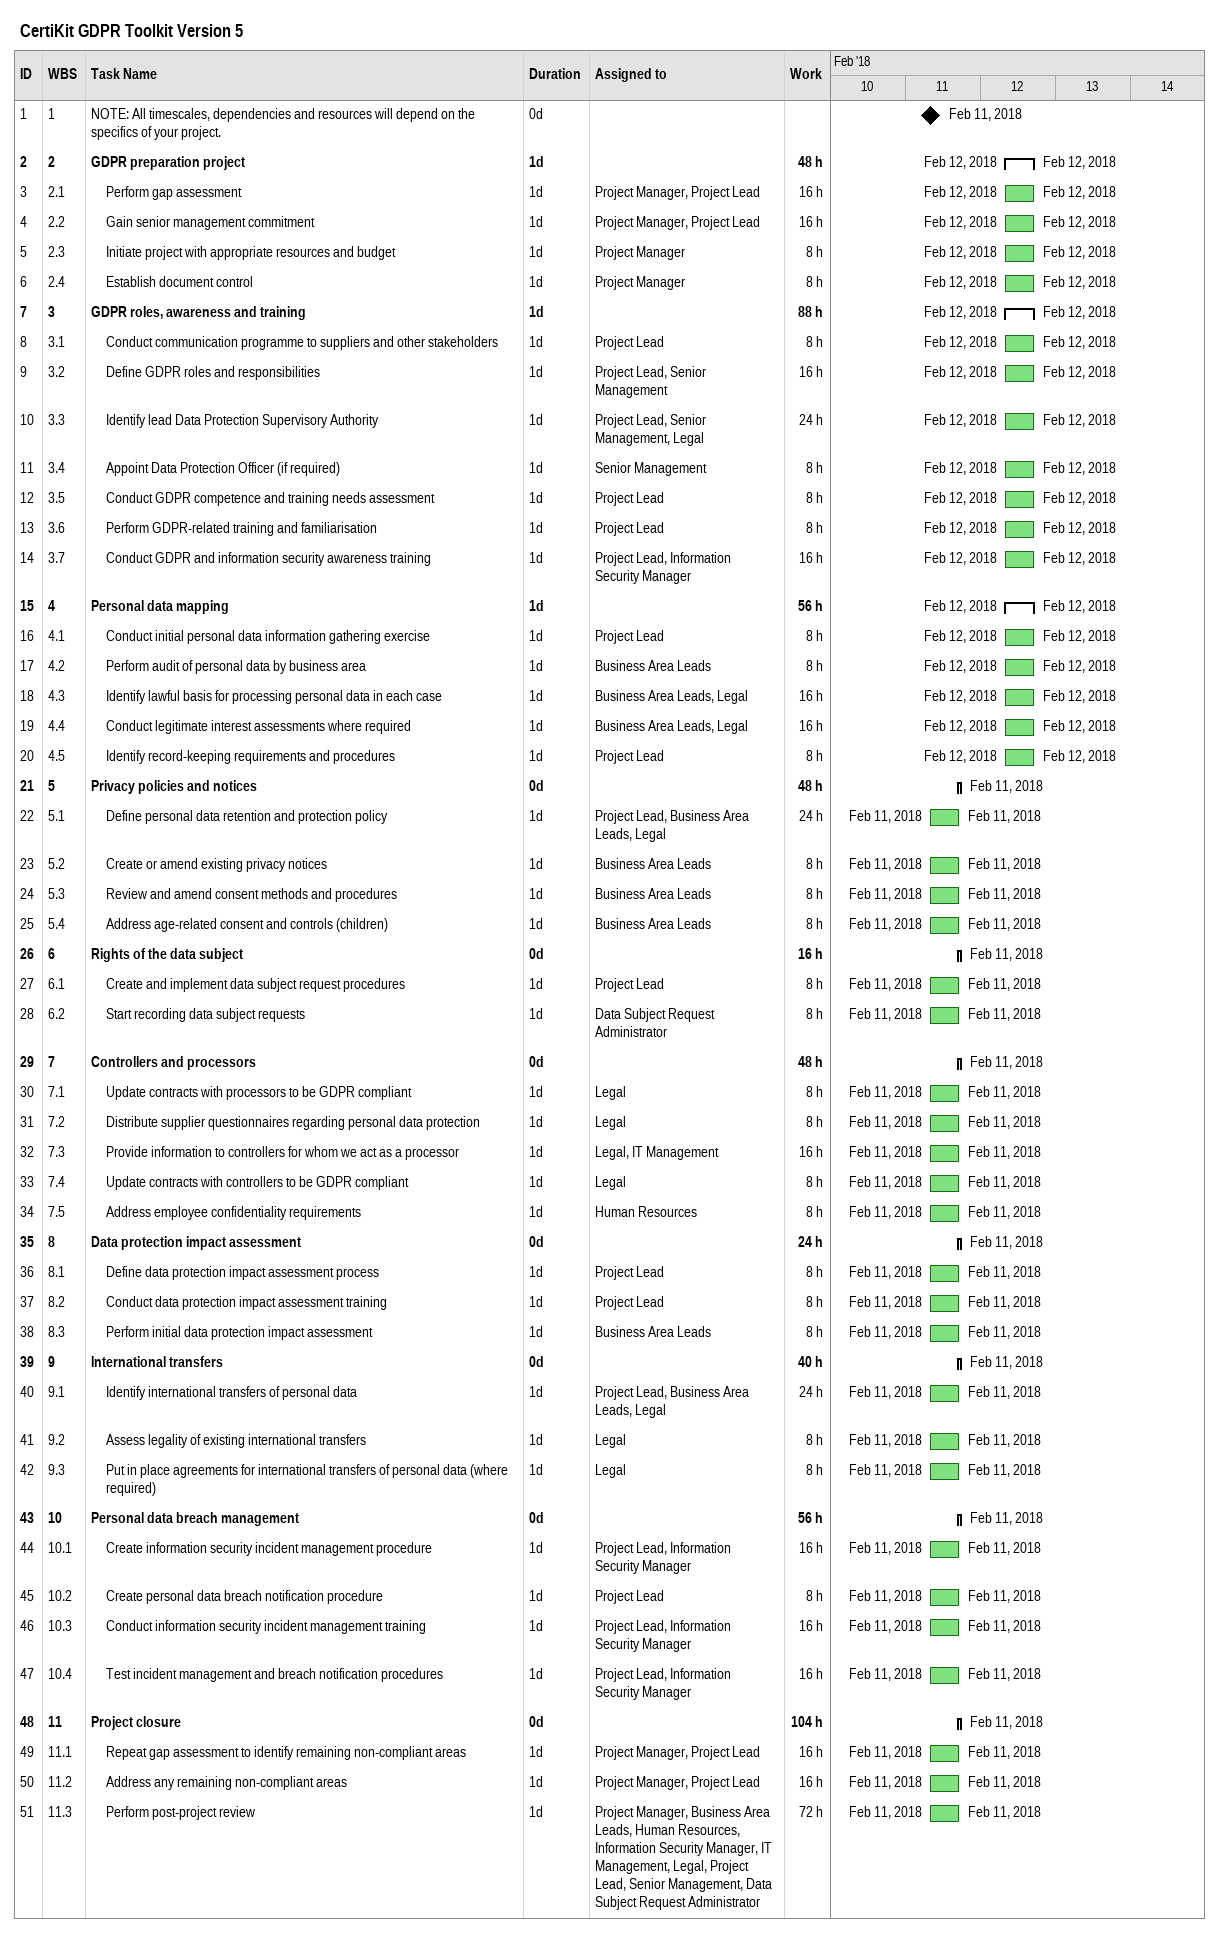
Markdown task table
CertiKit GDPR Toolkit Version 5

| ID | WBS | Task | Duration | Start | Finish | Resources | Work (h) |
|---|---|---|---|---|---|---|---|
| 1 | 1 | NOTE: All timescales, dependencies and resources will depend on the specifics of your project. | 0d | 2018-02-11 | 2018-02-11 |  |  |
| 2 | 2 | **GDPR preparation project** | 1d | 2018-02-12 | 2018-02-12 |  | 48 |
| 3 | 2.1 | Perform gap assessment | 1d | 2018-02-12 | 2018-02-12 | Project Manager, Project Lead | 16 |
| 4 | 2.2 | Gain senior management commitment | 1d | 2018-02-12 | 2018-02-12 | Project Manager, Project Lead | 16 |
| 5 | 2.3 | Initiate project with appropriate resources and budget | 1d | 2018-02-12 | 2018-02-12 | Project Manager | 8 |
| 6 | 2.4 | Establish document control | 1d | 2018-02-12 | 2018-02-12 | Project Manager | 8 |
| 7 | 3 | **GDPR roles, awareness and training** | 1d | 2018-02-12 | 2018-02-12 |  | 88 |
| 8 | 3.1 | Conduct communication programme to suppliers and other stakeholders | 1d | 2018-02-12 | 2018-02-12 | Project Lead | 8 |
| 9 | 3.2 | Define GDPR roles and responsibilities | 1d | 2018-02-12 | 2018-02-12 | Project Lead, Senior Management | 16 |
| 10 | 3.3 | Identify lead Data Protection Supervisory Authority | 1d | 2018-02-12 | 2018-02-12 | Project Lead, Senior Management, Legal | 24 |
| 11 | 3.4 | Appoint Data Protection Officer (if required) | 1d | 2018-02-12 | 2018-02-12 | Senior Management | 8 |
| 12 | 3.5 | Conduct GDPR competence and training needs assessment | 1d | 2018-02-12 | 2018-02-12 | Project Lead | 8 |
| 13 | 3.6 | Perform GDPR-related training and familiarisation | 1d | 2018-02-12 | 2018-02-12 | Project Lead | 8 |
| 14 | 3.7 | Conduct GDPR and information security awareness training | 1d | 2018-02-12 | 2018-02-12 | Project Lead, Information Security Manager | 16 |
| 15 | 4 | **Personal data mapping** | 1d | 2018-02-12 | 2018-02-12 |  | 56 |
| 16 | 4.1 | Conduct initial personal data information gathering exercise | 1d | 2018-02-12 | 2018-02-12 | Project Lead | 8 |
| 17 | 4.2 | Perform audit of personal data by business area | 1d | 2018-02-12 | 2018-02-12 | Business Area Leads | 8 |
| 18 | 4.3 | Identify lawful basis for processing personal data in each case | 1d | 2018-02-12 | 2018-02-12 | Business Area Leads, Legal | 16 |
| 19 | 4.4 | Conduct legitimate interest assessments where required | 1d | 2018-02-12 | 2018-02-12 | Business Area Leads, Legal | 16 |
| 20 | 4.5 | Identify record-keeping requirements and procedures | 1d | 2018-02-12 | 2018-02-12 | Project Lead | 8 |
| 21 | 5 | **Privacy policies and notices** | 0d | 2018-02-11 | 2018-02-11 |  | 48 |
| 22 | 5.1 | Define personal data retention and protection policy | 1d | 2018-02-11 | 2018-02-11 | Project Lead, Business Area Leads, Legal | 24 |
| 23 | 5.2 | Create or amend existing privacy notices | 1d | 2018-02-11 | 2018-02-11 | Business Area Leads | 8 |
| 24 | 5.3 | Review and amend consent methods and procedures | 1d | 2018-02-11 | 2018-02-11 | Business Area Leads | 8 |
| 25 | 5.4 | Address age-related consent and controls (children) | 1d | 2018-02-11 | 2018-02-11 | Business Area Leads | 8 |
| 26 | 6 | **Rights of the data subject** | 0d | 2018-02-11 | 2018-02-11 |  | 16 |
| 27 | 6.1 | Create and implement data subject request procedures | 1d | 2018-02-11 | 2018-02-11 | Project Lead | 8 |
| 28 | 6.2 | Start recording data subject requests | 1d | 2018-02-11 | 2018-02-11 | Data Subject Request Administrator | 8 |
| 29 | 7 | **Controllers and processors** | 0d | 2018-02-11 | 2018-02-11 |  | 48 |
| 30 | 7.1 | Update contracts with processors to be GDPR compliant | 1d | 2018-02-11 | 2018-02-11 | Legal | 8 |
| 31 | 7.2 | Distribute supplier questionnaires regarding personal data protection | 1d | 2018-02-11 | 2018-02-11 | Legal | 8 |
| 32 | 7.3 | Provide information to controllers for whom we act as a processor | 1d | 2018-02-11 | 2018-02-11 | Legal, IT Management | 16 |
| 33 | 7.4 | Update contracts with controllers to be GDPR compliant | 1d | 2018-02-11 | 2018-02-11 | Legal | 8 |
| 34 | 7.5 | Address employee confidentiality requirements | 1d | 2018-02-11 | 2018-02-11 | Human Resources | 8 |
| 35 | 8 | **Data protection impact assessment** | 0d | 2018-02-11 | 2018-02-11 |  | 24 |
| 36 | 8.1 | Define data protection impact assessment process | 1d | 2018-02-11 | 2018-02-11 | Project Lead | 8 |
| 37 | 8.2 | Conduct data protection impact assessment training | 1d | 2018-02-11 | 2018-02-11 | Project Lead | 8 |
| 38 | 8.3 | Perform initial data protection impact assessment | 1d | 2018-02-11 | 2018-02-11 | Business Area Leads | 8 |
| 39 | 9 | **International transfers** | 0d | 2018-02-11 | 2018-02-11 |  | 40 |
| 40 | 9.1 | Identify international transfers of personal data | 1d | 2018-02-11 | 2018-02-11 | Project Lead, Business Area Leads, Legal | 24 |
| 41 | 9.2 | Assess legality of existing international transfers | 1d | 2018-02-11 | 2018-02-11 | Legal | 8 |
| 42 | 9.3 | Put in place agreements for international transfers of personal data (where required) | 1d | 2018-02-11 | 2018-02-11 | Legal | 8 |
| 43 | 10 | **Personal data breach management** | 0d | 2018-02-11 | 2018-02-11 |  | 56 |
| 44 | 10.1 | Create information security incident management procedure | 1d | 2018-02-11 | 2018-02-11 | Project Lead, Information Security Manager | 16 |
| 45 | 10.2 | Create personal data breach notification procedure | 1d | 2018-02-11 | 2018-02-11 | Project Lead | 8 |
| 46 | 10.3 | Conduct information security incident management training | 1d | 2018-02-11 | 2018-02-11 | Project Lead, Information Security Manager | 16 |
| 47 | 10.4 | Test incident management and breach notification procedures | 1d | 2018-02-11 | 2018-02-11 | Project Lead, Information Security Manager | 16 |
| 48 | 11 | **Project closure** | 0d | 2018-02-11 | 2018-02-11 |  | 104 |
| 49 | 11.1 | Repeat gap assessment to identify remaining non-compliant areas | 1d | 2018-02-11 | 2018-02-11 | Project Manager, Project Lead | 16 |
| 50 | 11.2 | Address any remaining non-compliant areas | 1d | 2018-02-11 | 2018-02-11 | Project Manager, Project Lead | 16 |
| 51 | 11.3 | Perform post-project review | 1d | 2018-02-11 | 2018-02-11 | Project Manager, Business Area Leads, Human Resources, Information Security Manager, IT Management, Legal, Project Lead, Senior Management, Data Subject Request Administrator | 72 |
